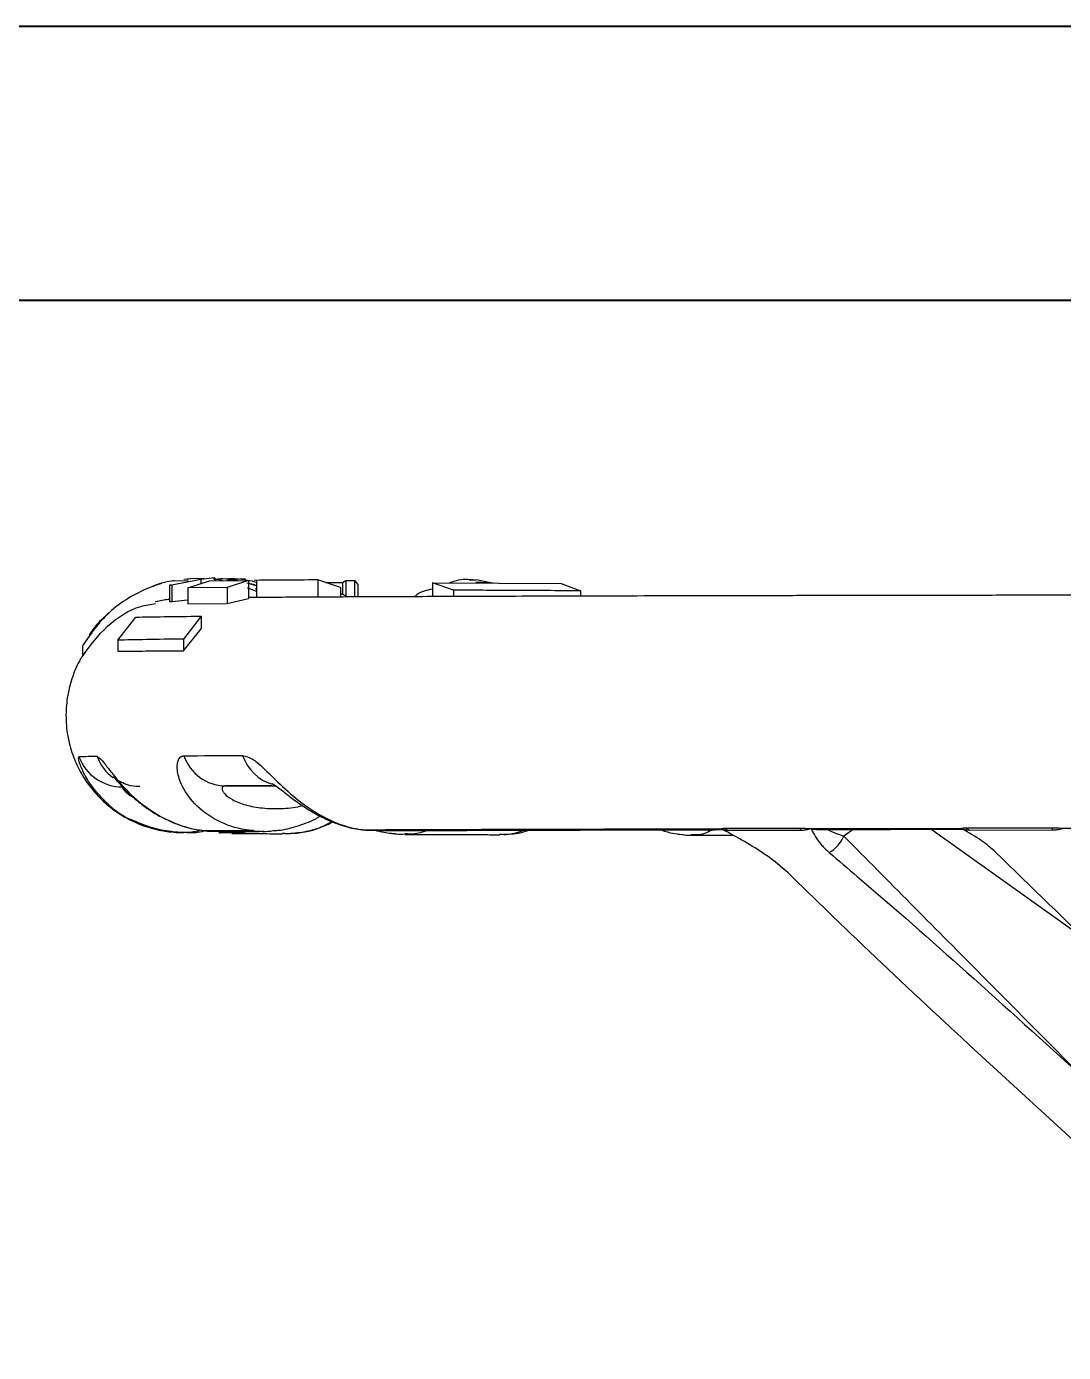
# Model space of a CAD drawing. Header units: millimetres. Extents: x 2454 to 4226, y 715 to 1968.
# Drawn here: x 3499.6 to 3579.4, y 1866.3 to 1968.4 of the extents above; entities that cross this region are included whole.
import ezdxf

# ---------------------------------------------------------------- set-up
doc = ezdxf.new("R2010")
doc.units = ezdxf.units.MM
doc.layers.add('AM_BOR', color=7, linetype='Continuous', lineweight=50)
doc.layers.add('粗实线', color=7, linetype='Continuous', lineweight=40)

# ---------------------------------------------------------------- blocks, each defined once
blk = doc.blocks.new('rA3')
at = {"layer": '粗实线'}
for p, q in [((753.384, 421.26), (333.384, 421.26)), ((748.384, 416.26), (358.384, 416.26))]:
    blk.add_line(p, q, dxfattribs=at)

msp = doc.modelspace()

# ---------------------------------------------------------------- linework, layer by layer
at = {"color": 7, "linetype": 'Continuous', "lineweight": 25}
for p, q in [((3510.748, 1925.359), (3510.588, 1925.356)), ((3510.588, 1925.356), (3510.588, 1924.091)), ((3513.001, 1925.804), (3510.748, 1925.359)), ((3510.748, 1925.359), (3510.748, 1924.094)), ((3512.02, 1925.685), (3510.939, 1925.661)), ((3512.433, 1925.874), (3511.679, 1925.785)), ((3511.94, 1925.822), (3512.192, 1925.863)), ((3511.985, 1925.139), (3513.661, 1925.693)), ((3515.005, 1925.172), (3511.985, 1925.139)), ((3511.985, 1925.139), (3511.985, 1923.929)), ((3512.192, 1925.863), (3513.236, 1925.885)), ((3514.069, 1925.932), (3513.001, 1925.804)), ((3513.001, 1925.804), (3513.001, 1925.474)), ((3513.661, 1925.693), (3516.665, 1925.722)), ((3513.911, 1925.929), (3514.069, 1925.932)), ((3514.069, 1925.932), (3514.069, 1925.697)), ((3516.665, 1925.722), (3515.005, 1925.172)), ((3515.005, 1925.172), (3515.005, 1923.954)), ((3515.576, 1925.832), (3515.155, 1925.837)), ((3516.533, 1925.549), (3517.168, 1925.403)), ((3517.283, 1924.86), (3516.587, 1925.157)), ((3516.665, 1925.722), (3516.665, 1924.341)), ((3517.256, 1925.296), (3516.665, 1925.474)), ((3517.085, 1925.761), (3517.296, 1925.751)), ((3517.18, 1925.091), (3517.283, 1925.054)), ((3517.283, 1925.727), (3517.283, 1924.406)), ((3521.999, 1925.76), (3521.999, 1924.435)), ((3523.738, 1925.189), (3521.999, 1925.76)), ((3522.595, 1925.564), (3523.898, 1925.559)), ((3523.738, 1925.189), (3523.738, 1924.444)), ((3523.898, 1925.559), (3524.154, 1925.709)), ((3523.898, 1925.559), (3523.898, 1924.669)), ((3524.154, 1925.709), (3524.154, 1924.535)), ((3524.154, 1925.709), (3524.807, 1925.706)), ((3524.807, 1925.706), (3524.807, 1924.449)), ((3524.807, 1925.706), (3525.077, 1925.412)), ((3525.077, 1925.412), (3525.077, 1924.45)), ((3532.424, 1924.971), (3530.81, 1925.533)), ((3530.81, 1925.533), (3535.432, 1925.512)), ((3530.81, 1925.533), (3530.81, 1924.474)), ((3534.144, 1925.609), (3535.918, 1925.51)), ((3535.918, 1925.51), (3540.714, 1925.491)), ((3540.714, 1925.491), (3542.21, 1924.924)), ((3510.588, 1924.091), (3510.748, 1924.094)), ((3510.748, 1924.094), (3511.985, 1924.239)), ((3515.005, 1923.954), (3516.665, 1924.341)), ((3523.738, 1924.753), (3524.291, 1924.464)), ((3532.424, 1924.971), (3532.424, 1924.48)), ((3542.21, 1924.924), (3542.21, 1924.51)), ((3513.007, 1922.97), (3511.659, 1921.211)), ((3511.985, 1923.929), (3515.005, 1923.954)), ((3513.007, 1922.97), (3513.007, 1922.004)), ((3506.604, 1921.121), (3507.997, 1922.898)), ((3511.659, 1920.312), (3513.007, 1922.004)), ((3506.604, 1921.121), (3506.604, 1920.27)), ((3511.659, 1921.211), (3511.659, 1920.312)), ((3503.872, 1920.676), (3503.872, 1919.873)), ((3514.867, 1909.903), (3518.768, 1909.901)), ((3559.132, 1906.629), (3553.315, 1906.617)), ((3553.315, 1906.617), (3553.545, 1906.494)), ((3559.163, 1906.5), (3559.132, 1906.629)), ((3578.537, 1906.66), (3571.89, 1906.651)), ((3571.89, 1906.651), (3572.144, 1906.51)), ((3578.53, 1906.513), (3578.537, 1906.66)), ((3510.66, 1906.369), (3510.726, 1906.365)), ((3510.698, 1906.384), (3510.666, 1906.376)), ((3510.74, 1906.407), (3510.698, 1906.384)), ((3510.779, 1906.376), (3510.74, 1906.407)), ((3510.941, 1906.355), (3510.996, 1906.375)), ((3513.352, 1906.456), (3513.493, 1906.425)), ((3514.387, 1906.327), (3514.456, 1906.304)), ((3514.535, 1906.296), (3514.387, 1906.327)), ((3514.456, 1906.304), (3514.496, 1906.304)), ((3515.713, 1906.29), (3514.535, 1906.296)), ((3517.016, 1906.487), (3516.856, 1906.462)), ((3516.941, 1906.452), (3517.016, 1906.487)), ((3525.427, 1906.533), (3525.695, 1906.496)), ((3527.694, 1906.251), (3527.874, 1906.226)), ((3527.952, 1906.218), (3527.694, 1906.251)), ((3549.734, 1906.185), (3550.03, 1906.157)), ((3549.862, 1906.195), (3549.997, 1906.176)), ((3550.705, 1906.109), (3553.956, 1906.102)), ((3553.545, 1906.494), (3559.163, 1906.5)), ((3563.268, 1906.599), (3562.478, 1906.033)), ((3572.144, 1906.51), (3578.53, 1906.513)), ((3597.904, 1866.292), (3572.183, 1889.924))]:
    msp.add_line(p, q, dxfattribs=at)
at = {"color": 7, "linetype": 'Continuous', "lineweight": 25, "flags": 128}
for points in [[(3511.69, 1912.224), (3512.204, 1912.228), (3512.733, 1912.231), (3513.276, 1912.234), (3513.834, 1912.237), (3514.406, 1912.24), (3514.992, 1912.243), (3515.593, 1912.246), (3516.209, 1912.249)], [(3518.417, 1909.923), (3518.097, 1909.921), (3517.523, 1909.918), (3516.964, 1909.915), (3516.418, 1909.912), (3515.887, 1909.909), (3515.37, 1909.906), (3514.867, 1909.903)], [(3581.188, 1897.999), (3579.359, 1899.302), (3569.16, 1906.567)]]:
    msp.add_lwpolyline(points, dxfattribs=at)
at = {"color": 7, "linetype": 'Continuous', "lineweight": 25}
for centre, radius, start, end in [((3506.205, 1810.959), 101.215, 90.67829, 91.46899), ((3506.969, 1913.413), 3.591, 200.7466, 269.94723), ((3508.374, 1913.431), 3.597, 200.56927, 233.36676), ((3514.926, 1913.319), 3.416, 198.69099, 269.01094), ((3519.459, 1913.317), 3.421, 198.18231, 253.87515), ((3560.014, 1907.113), 2.691, 299.82941, 336.32534)]:
    msp.add_arc(centre, radius, start, end, dxfattribs=at)
for points, knots in [([(3510.92, 1925.696), (3510.862, 1925.69), (3510.203, 1925.617), (3508.992, 1925.186), (3507.365, 1924.381), (3505.492, 1923.003), (3504.505, 1921.585), (3503.872, 1920.676)], [0, 0, 0, 0, 0.0197889, 0.2258169, 0.430463, 0.6350741, 1, 1, 1, 1]), ([(3509.962, 1925.477), (3509.907, 1925.463), (3509.644, 1925.396), (3509.369, 1925.285), (3509.151, 1925.197)], [0, 0, 0, 0, 0.2087385, 1, 1, 1, 1]), ([(3514.692, 1925.699), (3514.573, 1925.732), (3514.342, 1925.797), (3514.103, 1925.801), (3513.987, 1925.803)], [0, 0, 0, 0, 0.5163431, 1, 1, 1, 1]), ([(3515.601, 1925.711), (3515.305, 1925.772), (3514.898, 1925.856), (3514.429, 1925.829), (3514.302, 1925.821)], [0, 0, 0, 0, 0.7283662, 1, 1, 1, 1]), ([(3517.283, 1925.565), (3517.047, 1925.625), (3516.217, 1925.834), (3515.357, 1925.833), (3514.743, 1925.831)], [0, 0, 0, 0, 0.284829, 1, 1, 1, 1]), ([(3515.052, 1925.785), (3515.195, 1925.796), (3515.477, 1925.818), (3515.707, 1925.748), (3515.82, 1925.714)], [0, 0, 0, 0, 0.5084348, 1, 1, 1, 1]), ([(3516.429, 1925.823), (3516.361, 1925.824), (3516.199, 1925.825), (3516.074, 1925.827), (3516.001, 1925.828)], [0, 0, 0, 0, 0.4186097, 1, 1, 1, 1]), ([(3521.999, 1925.76), (3521.059, 1925.754), (3519.175, 1925.744), (3517.915, 1925.732), (3517.283, 1925.727)], [0, 0, 0, 0, 0.4988559, 1, 1, 1, 1]), ([(3530.81, 1925.047), (3530.385, 1924.963), (3529.889, 1924.866), (3529.499, 1924.519), (3529.443, 1924.469)], [0, 0, 0, 0, 0.8554953, 1, 1, 1, 1]), ([(3535.432, 1925.512), (3534.422, 1925.729), (3533.297, 1925.971), (3532.244, 1925.568), (3532.138, 1925.527)], [0, 0, 0, 0, 0.8987357, 1, 1, 1, 1]), ([(3534.149, 1925.73), (3534.006, 1925.73), (3533.832, 1925.731), (3533.675, 1925.732), (3533.648, 1925.732)], [0, 0, 0, 0, 0.823039, 1, 1, 1, 1]), ([(3510.588, 1924.264), (3510.512, 1924.255), (3510.342, 1924.234), (3509.96, 1924.177), (3509.621, 1924.095), (3509.485, 1924.062)], [0, 0, 0, 0, 0.3258219, 0.7307045, 1, 1, 1, 1]), ([(3801.249, 1906.375), (3801.304, 1906.381), (3801.444, 1906.396), (3801.831, 1906.455), (3802.433, 1906.581), (3803.219, 1906.811), (3804.153, 1907.191), (3805.172, 1907.761), (3806.192, 1908.53), (3807.153, 1909.506), (3807.989, 1910.675), (3808.645, 1912.003), (3809.079, 1913.444), (3809.273, 1914.984), (3809.196, 1916.543), (3808.855, 1918.041), (3808.305, 1919.382), (3807.594, 1920.555), (3806.766, 1921.553), (3805.863, 1922.375), (3804.928, 1923.024), (3804.011, 1923.508), (3803.171, 1923.84), (3802.458, 1924.049), (3801.898, 1924.17), (3801.477, 1924.237), (3801.157, 1924.276), (3800.896, 1924.3), (3800.662, 1924.316), (3800.413, 1924.328), (3800.035, 1924.341), (3799.445, 1924.354), (3798.469, 1924.368), (3797.242, 1924.382), (3795.719, 1924.396), (3793.937, 1924.41), (3791.892, 1924.423), (3789.583, 1924.436), (3787.014, 1924.448), (3784.189, 1924.461), (3781.112, 1924.473), (3777.791, 1924.484), (3774.23, 1924.496), (3770.436, 1924.507), (3766.418, 1924.518), (3762.182, 1924.528), (3757.738, 1924.538), (3753.093, 1924.547), (3748.257, 1924.556), (3743.24, 1924.565), (3738.05, 1924.573), (3732.699, 1924.581), (3727.197, 1924.588), (3721.555, 1924.594), (3715.783, 1924.6), (3709.894, 1924.606), (3703.898, 1924.61), (3697.808, 1924.615), (3691.636, 1924.618), (3685.393, 1924.622), (3679.093, 1924.624), (3672.746, 1924.626), (3666.367, 1924.627), (3659.967, 1924.628), (3653.559, 1924.628), (3647.155, 1924.628), (3640.769, 1924.627), (3634.413, 1924.625), (3628.099, 1924.623), (3621.84, 1924.62), (3615.648, 1924.616), (3609.535, 1924.612), (3603.514, 1924.608), (3597.596, 1924.602), (3591.792, 1924.597), (3586.115, 1924.59), (3580.575, 1924.583), (3575.184, 1924.576), (3569.951, 1924.568), (3564.888, 1924.56), (3560.004, 1924.551), (3555.308, 1924.542), (3550.811, 1924.532), (3546.52, 1924.522), (3542.444, 1924.511), (3538.591, 1924.5), (3534.97, 1924.489), (3531.585, 1924.477), (3528.445, 1924.465), (3525.556, 1924.453), (3522.92, 1924.44), (3520.55, 1924.428), (3518.434, 1924.415), (3517.253, 1924.406), (3516.665, 1924.402)], [0, 0, 0, 0, 0.0010918, 0.00275364, 0.00438213, 0.00630054, 0.00871632, 0.01139743, 0.01430286, 0.01743172, 0.02070869, 0.02407314, 0.02748648, 0.03092495, 0.03460763, 0.03807285, 0.04134692, 0.04445091, 0.04739237, 0.05016927, 0.05276964, 0.0551654, 0.05729546, 0.05908138, 0.06058895, 0.06205639, 0.06371606, 0.06581702, 0.06876659, 0.07325146, 0.08085549, 0.09660782, 0.11096094, 0.12617044, 0.14100345, 0.15570138, 0.1703395, 0.18494661, 0.19953593, 0.21411428, 0.22868548, 0.24325181, 0.25781472, 0.27237513, 0.28693368, 0.30149083, 0.31604688, 0.33060208, 0.34515659, 0.35971055, 0.37426407, 0.38881721, 0.40337006, 0.41792265, 0.43247503, 0.44702723, 0.46157929, 0.47613123, 0.49068307, 0.50523482, 0.51978651, 0.53433815, 0.54888975, 0.56344133, 0.57799289, 0.59254445, 0.60709602, 0.62164761, 0.63619922, 0.65075088, 0.6653026, 0.67985438, 0.69440625, 0.70895823, 0.72351033, 0.73806258, 0.75261502, 0.76716767, 0.78172057, 0.79627378, 0.81082736, 0.82538139, 0.83993597, 0.85449122, 0.86904732, 0.88360448, 0.89816301, 0.91272333, 0.92728604, 0.94185199, 0.9564225, 0.97099962, 0.98558672, 1, 1, 1, 1]), ([(3542.21, 1924.924), (3540.447, 1924.932), (3536.912, 1924.948), (3533.922, 1924.964), (3532.424, 1924.971)], [0, 0, 0, 0, 0.498853, 1, 1, 1, 1]), ([(3503.872, 1919.873), (3504.472, 1920.687), (3505.672, 1922.314), (3507.768, 1923.667), (3509.127, 1923.886), (3509.51, 1923.947)], [0, 0, 0, 0, 0.4181745, 0.8359847, 1, 1, 1, 1]), ([(3505.868, 1923.159), (3505.736, 1923.046), (3505.219, 1922.602), (3504.726, 1922.046), (3504.434, 1921.571), (3504.408, 1921.53)], [0, 0, 0, 0, 0.2378924, 0.933656, 1, 1, 1, 1]), ([(3507.997, 1922.898), (3508.665, 1922.909), (3510.006, 1922.933), (3512.005, 1922.958), (3513.007, 1922.97)], [0, 0, 0, 0, 0.4988697, 1, 1, 1, 1]), ([(3511.659, 1921.211), (3510.653, 1921.195), (3508.636, 1921.163), (3507.283, 1921.135), (3506.604, 1921.121)], [0, 0, 0, 0, 0.4988716, 1, 1, 1, 1]), ([(3503.872, 1919.882), (3503.826, 1919.814), (3503.502, 1919.337), (3503.098, 1918.323), (3502.7, 1916.873), (3502.568, 1915.33), (3502.698, 1913.787), (3503.084, 1912.32), (3503.67, 1911.011), (3504.407, 1909.873), (3505.254, 1908.91), (3506.167, 1908.122), (3507.102, 1907.507), (3508.009, 1907.054), (3508.827, 1906.749), (3509.511, 1906.561), (3510.04, 1906.453), (3510.424, 1906.395), (3510.581, 1906.377), (3510.66, 1906.368)], [0, 0, 0, 0, 0.0129817, 0.0915666, 0.1711455, 0.2512179, 0.3358249, 0.4155041, 0.4908657, 0.5623255, 0.6300114, 0.6938337, 0.7534578, 0.8081162, 0.8561986, 0.8961668, 0.9305595, 0.9652744, 1, 1, 1, 1]), ([(3506.604, 1920.27), (3507.203, 1920.276), (3508.402, 1920.289), (3510.25, 1920.303), (3511.417, 1920.31), (3511.659, 1920.312)], [0, 0, 0, 0, 0.44146312, 0.88448765, 1, 1, 1, 1]), ([(3507.7, 1907.276), (3507.685, 1907.281), (3506.894, 1907.551), (3505.697, 1908.583), (3504.446, 1910), (3503.899, 1911.044), (3503.635, 1911.728), (3503.557, 1912.087), (3503.597, 1912.127), (3503.61, 1912.141)], [0, 0, 0, 0, 0.0051498, 0.2637613, 0.4968998, 0.6774233, 0.7663937, 0.920563, 1, 1, 1, 1]), ([(3505.007, 1912.167), (3505.114, 1912.111), (3505.26, 1912.034), (3505.73, 1911.445), (3506.197, 1910.81), (3507.077, 1909.767), (3508.236, 1908.587), (3510.261, 1907.254), (3512.097, 1906.613), (3513.157, 1906.468), (3513.408, 1906.434)], [0, 0, 0, 0, 0.128291, 0.1754745, 0.3413402, 0.37769, 0.5530357, 0.7475399, 0.9403543, 1, 1, 1, 1]), ([(3516.856, 1906.462), (3516.615, 1906.496), (3515.607, 1906.641), (3513.94, 1907.285), (3512.288, 1908.623), (3511.386, 1910.091), (3511.152, 1911.126), (3511.195, 1911.812), (3511.379, 1912.171), (3511.611, 1912.211), (3511.69, 1912.224)], [0, 0, 0, 0, 0.0604604, 0.2529652, 0.4471572, 0.6222214, 0.7577767, 0.8245847, 0.9403506, 1, 1, 1, 1]), ([(3516.209, 1912.249), (3516.452, 1912.193), (3516.786, 1912.115), (3517.566, 1911.527), (3518.213, 1910.891), (3519.286, 1909.847), (3520.57, 1908.667), (3522.601, 1907.333), (3524.361, 1906.686), (3525.359, 1906.542), (3525.603, 1906.506)], [0, 0, 0, 0, 0.1279255, 0.1749745, 0.3403676, 0.376614, 0.5514599, 0.7454096, 0.9376744, 1, 1, 1, 1]), ([(3508.302, 1909.861), (3508.265, 1909.857), (3507.964, 1909.825), (3507.448, 1909.949), (3506.857, 1910.167), (3506.464, 1910.412), (3506.277, 1910.565), (3506.232, 1910.612), (3506.33, 1910.511), (3506.58, 1910.236), (3507.002, 1909.779), (3507.675, 1909.111), (3508.604, 1908.334), (3509.787, 1907.556), (3511.187, 1906.921), (3512.426, 1906.539), (3513.173, 1906.484), (3513.398, 1906.468)], [0, 0, 0, 0, 0.00910857, 0.07249853, 0.12677853, 0.17280217, 0.21268335, 0.24890185, 0.2926529, 0.33852857, 0.40669313, 0.49506458, 0.5929793, 0.70451909, 0.826869, 0.94786403, 1, 1, 1, 1]), ([(3506.965, 1909.822), (3506.952, 1909.803), (3506.936, 1909.779), (3507.034, 1909.615), (3507.192, 1909.437), (3507.475, 1909.193), (3507.703, 1909.071), (3507.831, 1909.003)], [0, 0, 0, 0, 0.30467016, 0.39333567, 0.67795742, 0.82018162, 1, 1, 1, 1]), ([(3514.867, 1909.903), (3514.782, 1909.885), (3514.673, 1909.861), (3514.615, 1909.697), (3514.655, 1909.518), (3514.895, 1909.195), (3515.438, 1908.793), (3516.462, 1908.403), (3517.75, 1908.165), (3519.163, 1908.143), (3520.209, 1908.222), (3520.751, 1908.375), (3520.81, 1908.392)], [0, 0, 0, 0, 0.09031381, 0.11659691, 0.20096785, 0.24312737, 0.35682718, 0.49796463, 0.65195379, 0.81707357, 0.98007958, 1, 1, 1, 1]), ([(3518.52, 1910.071), (3518.516, 1910.073), (3518.487, 1910.086), (3518.607, 1910.02), (3518.891, 1909.816), (3519.384, 1909.438), (3520.116, 1908.866), (3521.086, 1908.179), (3522.297, 1907.463), (3523.673, 1906.9), (3524.799, 1906.573), (3525.419, 1906.543), (3525.564, 1906.536)], [0, 0, 0, 0, 0.0104247, 0.0696818, 0.1322346, 0.2193566, 0.3320572, 0.4619116, 0.6153796, 0.7904483, 0.9509876, 1, 1, 1, 1]), ([(3510.698, 1906.384), (3510.45, 1906.417), (3509.402, 1906.556), (3508.437, 1906.964), (3507.7, 1907.276)], [0, 0, 0, 0, 0.2368859, 1, 1, 1, 1]), ([(3518.57, 1906.471), (3518.69, 1906.475), (3519.302, 1906.494), (3520.39, 1906.791), (3521.482, 1907.173), (3522.042, 1907.499), (3522.17, 1907.574)], [0, 0, 0, 0, 0.09618, 0.4879732, 0.8825891, 1, 1, 1, 1]), ([(3519.28, 1906.262), (3519.543, 1906.255), (3520.61, 1906.228), (3521.956, 1906.528), (3522.896, 1907.064), (3523.091, 1907.175)], [0, 0, 0, 0, 0.2053327, 0.8345567, 1, 1, 1, 1]), ([(3519.427, 1906.235), (3519.872, 1906.258), (3520.802, 1906.307), (3522.075, 1906.632), (3522.854, 1906.987), (3523.182, 1907.137)], [0, 0, 0, 0, 0.346272, 0.7240369, 1, 1, 1, 1]), ([(3553.315, 1906.617), (3553.256, 1906.616), (3553.137, 1906.614), (3553.065, 1906.598), (3553.075, 1906.586), (3553.079, 1906.581)], [0, 0, 0, 0, 0.36917872, 0.74081301, 1, 1, 1, 1]), ([(3559.832, 1906.593), (3559.772, 1906.598), (3559.622, 1906.61), (3559.386, 1906.625), (3559.22, 1906.629), (3559.145, 1906.629), (3559.132, 1906.629)], [0, 0, 0, 0, 0.2405603, 0.6045724, 0.9301432, 1, 1, 1, 1]), ([(3571.545, 1906.61), (3571.347, 1906.61), (3569.222, 1906.607), (3565.238, 1906.602), (3561.636, 1906.596), (3559.832, 1906.593)], [0, 0, 0, 0, 0.0488508, 0.5238533, 1, 1, 1, 1]), ([(3571.89, 1906.651), (3571.82, 1906.65), (3571.679, 1906.648), (3571.559, 1906.63), (3571.549, 1906.617), (3571.545, 1906.61)], [0, 0, 0, 0, 0.3443109, 0.6909789, 1, 1, 1, 1]), ([(3571.545, 1906.61), (3571.613, 1906.586), (3571.784, 1906.525), (3572.009, 1906.516), (3572.144, 1906.51)], [0, 0, 0, 0, 0.39721474, 1, 1, 1, 1]), ([(3578.53, 1906.513), (3578.654, 1906.517), (3578.903, 1906.525), (3579.173, 1906.588), (3579.31, 1906.62)], [0, 0, 0, 0, 0.4954801, 1, 1, 1, 1]), ([(3579.31, 1906.62), (3579.265, 1906.623), (3579.141, 1906.634), (3578.921, 1906.65), (3578.701, 1906.659), (3578.582, 1906.66), (3578.537, 1906.66)], [0, 0, 0, 0, 0.1808181, 0.4937535, 0.8073601, 1, 1, 1, 1]), ([(3622.814, 1906.65), (3620.094, 1906.649), (3614.26, 1906.646), (3605.507, 1906.642), (3596.531, 1906.636), (3587.746, 1906.629), (3582.122, 1906.623), (3579.31, 1906.62)], [0, 0, 0, 0, 0.17793758, 0.38160032, 0.58526306, 0.79263153, 1, 1, 1, 1]), ([(3510.833, 1906.365), (3510.779, 1906.368), (3510.709, 1906.372), (3510.767, 1906.375), (3510.779, 1906.376)], [0, 0, 0, 0, 0.7912684, 1, 1, 1, 1]), ([(3513.06, 1906.501), (3512.873, 1906.45), (3512.131, 1906.251), (3511.358, 1906.322), (3510.779, 1906.376)], [0, 0, 0, 0, 0.2517181, 1, 1, 1, 1]), ([(3510.896, 1906.345), (3510.915, 1906.344), (3511.056, 1906.331), (3511.216, 1906.323), (3511.436, 1906.311), (3511.571, 1906.307), (3511.637, 1906.305)], [0, 0, 0, 0, 0.0360645, 0.2729546, 0.6394255, 1, 1, 1, 1]), ([(3511.638, 1906.343), (3512.008, 1906.315), (3512.621, 1906.268), (3513.211, 1906.437), (3513.445, 1906.504)], [0, 0, 0, 0, 0.6041365, 1, 1, 1, 1]), ([(3512.492, 1906.367), (3512.42, 1906.361), (3512.334, 1906.353), (3512.306, 1906.352), (3512.301, 1906.352)], [0, 0, 0, 0, 0.8394948, 1, 1, 1, 1]), ([(3516.856, 1906.462), (3516.198, 1906.457), (3514.879, 1906.448), (3513.899, 1906.438), (3513.408, 1906.434)], [0, 0, 0, 0, 0.4993996, 1, 1, 1, 1]), ([(3513.493, 1906.425), (3513.983, 1906.429), (3514.963, 1906.439), (3516.281, 1906.448), (3516.941, 1906.452)], [0, 0, 0, 0, 0.4993996, 1, 1, 1, 1]), ([(3514.481, 1906.381), (3514.823, 1906.384), (3515.582, 1906.392), (3516.732, 1906.402), (3517.612, 1906.408), (3517.869, 1906.41)], [0, 0, 0, 0, 0.3675028, 0.8153119, 1, 1, 1, 1]), ([(3515.37, 1906.25), (3515.731, 1906.247), (3516.595, 1906.239), (3517.913, 1906.23), (3518.952, 1906.223), (3519.28, 1906.221)], [0, 0, 0, 0, 0.3296808, 0.7883584, 1, 1, 1, 1]), ([(3516.673, 1906.401), (3516.524, 1906.354), (3516.216, 1906.256), (3515.884, 1906.279), (3515.713, 1906.29)], [0, 0, 0, 0, 0.4862424, 1, 1, 1, 1]), ([(3518.555, 1906.447), (3518.553, 1906.447), (3518.017, 1906.317), (3517.478, 1906.385), (3516.941, 1906.452)], [0, 0, 0, 0, 0.0029458, 1, 1, 1, 1]), ([(3553.079, 1906.581), (3550.168, 1906.575), (3544.325, 1906.564), (3536.688, 1906.544), (3530.416, 1906.525), (3527.054, 1906.512), (3525.603, 1906.506)], [0, 0, 0, 0, 0.2673736, 0.5368141, 0.8002087, 1, 1, 1, 1]), ([(3525.695, 1906.496), (3526.944, 1906.501), (3529.446, 1906.511), (3533.852, 1906.525), (3538.82, 1906.539), (3545.145, 1906.554), (3550.165, 1906.564), (3553.108, 1906.57)], [0, 0, 0, 0, 0.173261, 0.3470785, 0.5376909, 0.7290451, 1, 1, 1, 1]), ([(3526.503, 1906.457), (3527.338, 1906.46), (3529.129, 1906.468), (3532.183, 1906.479), (3535.59, 1906.491), (3539.242, 1906.502), (3543.119, 1906.513), (3547.234, 1906.523), (3550.587, 1906.531), (3552.635, 1906.536), (3553.168, 1906.537)], [0, 0, 0, 0, 0.1209302, 0.2592491, 0.3976125, 0.5360074, 0.6744252, 0.8128603, 0.9513084, 1, 1, 1, 1]), ([(3526.615, 1906.457), (3526.628, 1906.453), (3527.01, 1906.319), (3527.408, 1906.283), (3527.794, 1906.249)], [0, 0, 0, 0, 0.0321402, 1, 1, 1, 1]), ([(3527.843, 1906.241), (3527.915, 1906.227), (3528.193, 1906.173), (3528.472, 1906.195), (3528.68, 1906.212)], [0, 0, 0, 0, 0.2570699, 1, 1, 1, 1]), ([(3528.718, 1906.175), (3529.589, 1906.171), (3531.487, 1906.164), (3533.934, 1906.155), (3535.565, 1906.15), (3535.987, 1906.149)], [0, 0, 0, 0, 0.3861018, 0.8412484, 1, 1, 1, 1]), ([(3530.561, 1906.524), (3530.204, 1906.388), (3529.625, 1906.167), (3528.97, 1906.201), (3528.719, 1906.215)], [0, 0, 0, 0, 0.6165797, 1, 1, 1, 1]), ([(3535.987, 1906.188), (3536.21, 1906.177), (3536.859, 1906.143), (3537.537, 1906.387), (3537.982, 1906.547)], [0, 0, 0, 0, 0.3447618, 1, 1, 1, 1]), ([(3535.994, 1906.176), (3536.296, 1906.179), (3537.048, 1906.186), (3537.858, 1906.34), (3538.342, 1906.528), (3538.391, 1906.548)], [0, 0, 0, 0, 0.3755628, 0.935915, 1, 1, 1, 1]), ([(3548.278, 1906.571), (3548.55, 1906.469), (3549.069, 1906.274), (3549.607, 1906.22), (3549.862, 1906.195)], [0, 0, 0, 0, 0.5259123, 1, 1, 1, 1]), ([(3549.997, 1906.176), (3550.134, 1906.148), (3550.363, 1906.103), (3550.592, 1906.122), (3550.683, 1906.13)], [0, 0, 0, 0, 0.6014206, 1, 1, 1, 1]), ([(3552.411, 1906.535), (3552.063, 1906.363), (3551.541, 1906.104), (3550.915, 1906.136), (3550.705, 1906.147)], [0, 0, 0, 0, 0.6662259, 1, 1, 1, 1]), ([(3553.079, 1906.581), (3553.13, 1906.56), (3553.258, 1906.507), (3553.437, 1906.499), (3553.545, 1906.494)], [0, 0, 0, 0, 0.3975094, 1, 1, 1, 1]), ([(3558.184, 1903.213), (3557.627, 1903.69), (3556.674, 1904.505), (3554.851, 1905.63), (3553.693, 1906.254), (3553.108, 1906.57)], [0, 0, 0, 0, 0.4104983, 0.7020332, 1, 1, 1, 1]), ([(3559.163, 1906.5), (3559.283, 1906.505), (3559.492, 1906.513), (3559.73, 1906.569), (3559.832, 1906.593)], [0, 0, 0, 0, 0.5713985, 1, 1, 1, 1]), ([(3559.977, 1906.582), (3561.847, 1906.585), (3565.59, 1906.591), (3569.567, 1906.596), (3571.558, 1906.599)], [0, 0, 0, 0, 0.4993494, 1, 1, 1, 1]), ([(3559.977, 1906.582), (3560.175, 1906.18), (3560.461, 1905.6), (3561.142, 1904.972), (3561.352, 1904.779)], [0, 0, 0, 0, 0.6915734, 1, 1, 1, 1]), ([(3560.617, 1906.564), (3560.549, 1906.56), (3560.369, 1906.549), (3560.128, 1906.569), (3559.977, 1906.582)], [0, 0, 0, 0, 0.375645, 1, 1, 1, 1]), ([(3560.407, 1906.551), (3561.254, 1906.553), (3563.711, 1906.558), (3567.43, 1906.564), (3570.378, 1906.569), (3571.605, 1906.57)], [0, 0, 0, 0, 0.2351489, 0.6819795, 1, 1, 1, 1]), ([(3561.158, 1906.583), (3561.369, 1906.48), (3561.753, 1906.294), (3562.254, 1906.113), (3562.478, 1906.033)], [0, 0, 0, 0, 0.5526031, 1, 1, 1, 1]), ([(3562.478, 1906.033), (3565.904, 1902.577), (3572.02, 1896.407), (3578.139, 1890.241), (3580.831, 1887.528)], [0, 0, 0, 0, 0.56, 1, 1, 1, 1]), ([(3574.155, 1904.814), (3573.818, 1905.106), (3573.099, 1905.728), (3572.093, 1906.296), (3571.558, 1906.599)], [0, 0, 0, 0, 0.4681929, 1, 1, 1, 1]), ([(3571.558, 1906.599), (3571.571, 1906.591), (3571.585, 1906.582), (3571.633, 1906.582), (3571.637, 1906.582)], [0, 0, 0, 0, 0.8959609, 1, 1, 1, 1]), ([(3561.352, 1904.779), (3562.075, 1904.165), (3565.689, 1901.096), (3572.208, 1895.342), (3577.873, 1890.209), (3580.831, 1887.528)], [0, 0, 0, 0, 0.1067059, 0.5335711, 1, 1, 1, 1]), ([(3592.111, 1887.789), (3591.513, 1888.338), (3588.247, 1891.337), (3582.134, 1897.011), (3576.889, 1902.14), (3574.155, 1904.814)], [0, 0, 0, 0, 0.0967511, 0.5291042, 1, 1, 1, 1]), ([(3572.183, 1889.924), (3571.553, 1890.508), (3568.293, 1893.529), (3563.57, 1897.962), (3559.63, 1901.804), (3558.184, 1903.213)], [0, 0, 0, 0, 0.1317856, 0.68145002, 1, 1, 1, 1])]:
    msp.add_open_spline(points, degree=3, knots=knots, dxfattribs=at)

# ---------------------------------------------------------------- block references
at = {"layer": 'AM_BOR', "xscale": 4.21875, "yscale": 4.21875, "zscale": 4.21875}
msp.add_blockref('rA3', (1047.891, 191.169), dxfattribs=at)

doc.saveas('drawing.dxf')
